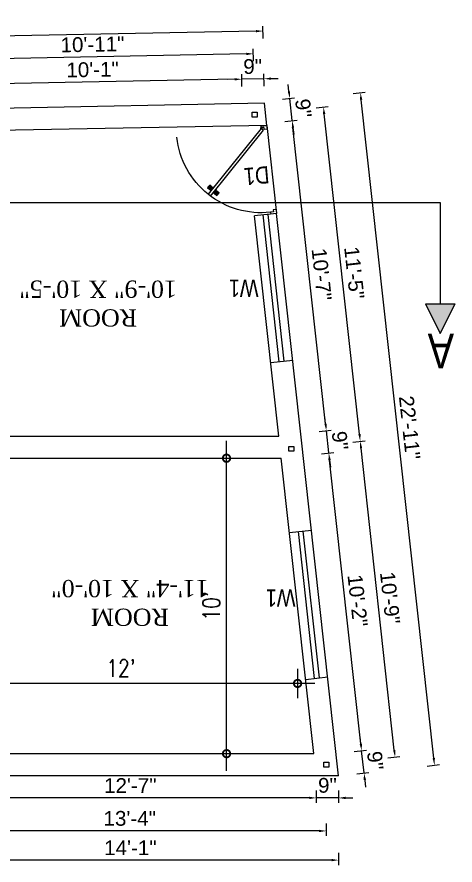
# Model space of a CAD drawing. Header units: inches. Extents: x 392906 to 410488, y -52747 to -40742.
# Drawn here: x 400460.9 to 400639.1, y -51136.1 to -50791.6 of the extents above; entities that cross this region are included whole.
import ezdxf

# ---------------------------------------------------------------- set-up
doc = ezdxf.new("R2010")
doc.units = ezdxf.units.IN
doc.header["$LTSCALE"] = 2
doc.header["$MEASUREMENT"] = 0
doc.header["$PDMODE"] = 34
doc.layers.get('0').update_dxf_attribs({"linetype": 'CONTINUOUS'})
doc.layers.get('DEFPOINTS').update_dxf_attribs({"color": 141, "linetype": 'CONTINUOUS'})
for name, color, linetype, lineweight in [('DOOR & WIN', 1, 'CONTINUOUS', 25), ('PUERTAS', 7, 'CONTINUOUS', 9), ('steps', 253, 'CONTINUOUS', 20)]:
    doc.layers.add(name, color=color, linetype=linetype, lineweight=lineweight)
doc.styles.add('Lettring Text', font='arial.ttf')
doc.styles.add('ROMANS', font='Romans.shx', dxfattribs={"width": 0.8})
doc.styles.get("Standard").update_dxf_attribs({"font": 'ARIALN.TTF'})
doc.dimstyles.new('8 SCALE', dxfattribs={"dimscale": 0, "dimtxt": 7, "dimasz": 6, "dimexe": 6, "dimexo": 2, "dimgap": 2, "dimtad": 1, "dimdec": 0, "dimzin": 0, "dimdsep": 46, "dimlunit": 4, "dimtxsty": 'ROMANS', "dimblk": 'DOTSMALL', "dimcen": 0, "dimdle": 7, "dimclrd": 8, "dimclre": 8, "dimclrt": 3, "dimadec": 0, "dimazin": 0, "dimtfac": 1, "dimtdec": 0, "dimtofl": 0, "dimtmove": 2, "dimatfit": 3, "dimfxl": 6, "dimfxlon": 1, "dimtolj": 1, "dimtzin": 0, "dimarcsym": 0})
doc.dimstyles.new('Copy of Standard', dxfattribs={"dimtxt": 6, "dimasz": 2.875, "dimexe": 2, "dimexo": 4, "dimgap": 2, "dimtad": 1, "dimdec": 0, "dimrnd": 1, "dimzin": 0, "dimdsep": 46, "dimlunit": 4, "dimtxsty": 'Lettring Text', "dimcen": 0.1, "dimclrd": 7, "dimclre": 7, "dimclrt": 7, "dimazin": 0, "dimtfac": 0.645, "dimtdec": 0, "dimtmove": 1, "dimatfit": 0, "dimfxl": 3, "dimfxlon": 1, "dimtfillclr": 256, "dimtolj": 1, "dimtzin": 0, "dimlwd": -1, "dimlwe": -1, "dimarcsym": 2})

# ---------------------------------------------------------------- blocks, each defined once
blk = doc.blocks.new('3ft')
at = {"layer": 'PUERTAS', "color": 6}
for p, q in [((1.01, 2.52), (25.23, 26.74)), ((26.05, 25.92), (1.77, 1.64)), ((26.05, 25.92), (25.23, 26.74)), ((0, 2.4), (0, 0)), ((0.72, 2.4), (0, 2.4)), ((1.6, 0), (0, 0)), ((0.72, 1.52), (0.72, 2.44)), ((0.8, 1.52), (0.72, 1.52)), ((0.8, 1.52), (0.8, 2.41)), ((0.8, 1.2), (0.8, 1.52)), ((1.6, 1.2), (0.8, 1.2)), ((1.57, 1.84), (0.94, 2.47)), ((1.63, 1.89), (0.97, 2.55)), ((1.63, 1.89), (1.57, 1.84)), ((1.77, 1.64), (1.57, 1.84)), ((1.6, 0), (1.6, 1.2)), ((34.4, 0), (34.4, 1.2)), ((34.4, 1.2), (35.2, 1.2)), ((34.4, 0), (36, 0)), ((35.2, 1.2), (35.2, 2.4)), ((35.2, 2.4), (36, 2.4)), ((36, 0), (36, 2.4))]:
    blk.add_line(p, q, dxfattribs=at)
at = {"layer": 'PUERTAS', "color": 8}
for p, q in [((22.57, 24.94), (21.65, 25.68)), ((22.63, 24.99), (21.69, 25.75)), ((22.74, 25.1), (21.84, 25.9)), ((22.13, 26.28), (21.98, 26.13)), ((22.88, 25.24), (22.01, 26.06)), ((22.13, 26.28), (22.27, 26.42)), ((22.29, 26.41), (22.27, 26.42)), ((23.16, 25.52), (22.34, 26.39)), ((23.3, 25.66), (22.5, 26.56)), ((23.41, 25.77), (22.65, 26.71)), ((22.69, 24.32), (23.02, 24.83)), ((23.46, 25.83), (22.72, 26.75)), ((22.95, 24.96), (22.84, 25.07)), ((22.98, 24.99), (22.86, 25.1)), ((23.03, 25.04), (22.91, 25.15)), ((22.91, 24.53), (23.1, 24.91)), ((23.11, 25.12), (22.99, 25.23)), ((23.13, 24.76), (23.18, 24.99)), ((23.28, 25.3), (23.17, 25.41)), ((23.36, 25.37), (23.25, 25.49)), ((23.31, 24.94), (23.28, 25.08)), ((23.41, 25.43), (23.3, 25.54)), ((23.46, 25.09), (23.32, 25.13)), ((23.44, 25.45), (23.33, 25.56)), ((23.64, 25.27), (23.41, 25.22)), ((23.87, 25.49), (23.49, 25.3)), ((24.08, 25.71), (23.57, 25.38)), ((24.4, 24.15), (24.43, 24.01)), ((24.58, 24.33), (24.52, 24.1)), ((24.8, 24.56), (24.61, 24.18)), ((25.02, 24.77), (24.68, 24.26)), ((24.76, 24.13), (24.87, 24.02)), ((25.14, 24.15), (26.06, 23.41)), ((23.63, 23.38), (24.14, 23.72)), ((23.84, 23.6), (24.22, 23.79)), ((24.07, 23.82), (24.3, 23.88)), ((24.25, 24), (24.39, 23.97)), ((24.25, 23.26), (24.99, 22.34)), ((24.27, 23.64), (24.38, 23.53)), ((24.3, 23.67), (24.41, 23.56)), ((24.3, 23.32), (25.06, 22.38)), ((24.35, 23.72), (24.46, 23.61)), ((24.41, 23.43), (25.2, 22.53)), ((24.43, 23.8), (24.54, 23.69)), ((24.55, 23.57), (25.37, 22.7)), ((24.6, 23.97), (24.72, 23.86)), ((24.68, 24.05), (24.79, 23.94)), ((24.73, 24.1), (24.85, 23.99)), ((24.83, 23.85), (25.7, 23.03)), ((24.97, 23.99), (25.87, 23.2)), ((25.08, 24.1), (26.02, 23.34)), ((25.58, 22.82), (25.43, 22.67)), ((25.58, 22.82), (25.73, 22.97)), ((25.72, 22.98), (25.73, 22.97)), ((0, 0), (36, 0))]:
    blk.add_line(p, q, dxfattribs=at)
at = {"layer": 'PUERTAS', "color": 1}
for p, q in [((21.67, 25.73), (22.17, 26.23)), ((22.49, 24.95), (21.67, 25.61)), ((21.7, 25.82), (22.14, 26.26)), ((21.73, 25.79), (21.7, 25.82)), ((22.58, 26.7), (22.14, 26.26)), ((22.67, 26.73), (22.17, 26.23)), ((22.61, 26.67), (22.58, 26.7)), ((22.6, 24.96), (23.02, 25.38)), ((22.61, 24.25), (22.92, 24.72)), ((22.62, 24.13), (22.61, 24.14)), ((22.7, 25.07), (22.71, 25.06)), ((23.45, 25.91), (22.79, 26.73)), ((22.82, 25.06), (23.08, 25.32)), ((22.94, 24.95), (22.83, 25.07)), ((22.92, 24.72), (22.92, 24.72)), ((22.93, 24.94), (23.19, 25.21)), ((22.93, 24.84), (22.93, 24.83)), ((23.44, 25.81), (23.02, 25.38)), ((23.34, 25.58), (23.08, 25.32)), ((23.46, 25.47), (23.19, 25.21)), ((23.33, 25.7), (23.34, 25.69)), ((23.45, 25.46), (23.33, 25.57)), ((23.57, 25.47), (23.57, 25.47)), ((24.15, 25.79), (23.68, 25.48)), ((23.68, 25.48), (23.68, 25.48)), ((24.27, 25.78), (24.26, 25.79)), ((24.78, 24.15), (24.51, 23.89)), ((25.11, 24.14), (24.69, 23.71)), ((24.77, 24.14), (24.88, 24.03)), ((24.79, 24.38), (24.78, 24.37)), ((24.78, 24.26), (24.78, 24.26)), ((25.1, 24.84), (24.79, 24.38)), ((25.09, 24.96), (25.1, 24.95)), ((25.22, 24.14), (26.03, 23.48)), ((23.44, 23.31), (23.45, 23.3)), ((23.56, 23.3), (24.03, 23.61)), ((24.03, 23.61), (24.03, 23.62)), ((24.14, 23.62), (24.14, 23.62)), ((24.25, 23.62), (24.51, 23.89)), ((24.26, 23.29), (24.69, 23.71)), ((24.26, 23.63), (24.37, 23.52)), ((24.26, 23.18), (24.92, 22.37)), ((24.37, 23.52), (24.63, 23.77)), ((24.37, 23.4), (24.37, 23.4)), ((24.89, 24.03), (24.63, 23.77)), ((25, 24.03), (25, 24.03)), ((25.04, 22.36), (25.54, 22.86)), ((25.1, 22.42), (25.13, 22.39)), ((25.13, 22.39), (25.57, 22.83)), ((26.04, 23.37), (25.54, 22.86)), ((26.01, 23.27), (25.57, 22.83)), ((25.98, 23.3), (26.01, 23.27))]:
    blk.add_line(p, q, dxfattribs=at)
at = {"layer": 'PUERTAS', "color": 2}
for p, q in [((21.99, 26.11), (21.98, 26.13)), ((25.42, 22.68), (25.43, 22.67))]:
    blk.add_line(p, q, dxfattribs=at)
at = {"layer": 'PUERTAS', "color": 6}
for radius in [0.155, 0.0752]:
    blk.add_circle((0.82, 2.56), radius, dxfattribs=at)
blk.add_arc((0.82, 2.56), 34.38, 359.7285, 90.0333, dxfattribs=at)
at = {"layer": 'PUERTAS', "color": 1}
for centre, start, end in [((22.54, 25.01), 231.0764, 315), ((22.67, 24.2), 135, 225), ((22.73, 26.68), 38.9236, 135), ((22.77, 25.12), 225, 315), ((22.99, 24.89), 135, 219.7428), ((22.87, 24.78), 315, 39.7428), ((23.28, 25.63), 315, 45), ((23.39, 25.86), 315, 38.9236), ((23.51, 25.41), 50.2572, 135), ((23.62, 25.53), 230.2572, 315), ((24.2, 25.73), 45, 135), ((24.84, 24.31), 135, 219.7428), ((24.72, 24.21), 315, 39.7428), ((25.04, 24.89), 315, 45), ((25.17, 24.08), 51.0764, 135), ((23.51, 23.36), 225, 315), ((24.09, 23.56), 50.2572, 135), ((24.2, 23.68), 230.2572, 315), ((24.32, 23.23), 135, 218.9236), ((24.42, 23.46), 135, 225), ((24.94, 23.98), 45, 135), ((24.98, 22.42), 218.9236, 315), ((25.98, 23.42), 315, 51.0764)]:
    blk.add_arc(centre, 0.08, start, end, dxfattribs=at)
blk = doc.blocks.new('*U199')
at = {"color": 3, "xscale": -1}
blk.add_blockref('3ft', (42, 0), dxfattribs=at)
blk = doc.blocks.new('*D1091')
at = {"layer": 'DEFPOINTS', "color": 0, "ltscale": 0.5, "transparency": 16777216}
for p in [(400590.71, -51090.82), (400601.07, -51089.67), (400591.7, -51099.82)]:
    blk.add_point(p, dxfattribs=at)
at = {"layer": 'steps', "color": 7, "ltscale": 0.5, "transparency": 16777216}
for p, q in [((400600.76, -51086.82), (400600.44, -51083.96)), ((400598.09, -51090), (400603.06, -51089.46)), ((400602.07, -51098.67), (400601.07, -51089.67)), ((400599.08, -51099), (400604.05, -51098.46)), ((400602.38, -51101.53), (400602.7, -51104.39))]:
    blk.add_line(p, q, dxfattribs=at)
for points in [[(400601.23, -51086.76), (400600.28, -51086.87), (400601.07, -51089.67)], [(400602.86, -51101.48), (400601.91, -51101.58), (400602.07, -51098.67)]]:
    blk.add_solid(points, dxfattribs=at)
at = {"layer": 'steps', "color": 7, "ltscale": 0.5, "transparency": 16777216, "insert": (400606.6, -51093.62), "char_height": 6, "attachment_point": 5, "rotation": 276.296, "style": 'Lettring Text'}
blk.add_mtext('\\A1;9"', dxfattribs=at)
blk = doc.blocks.new('*D1092')
at = {"layer": 'DEFPOINTS', "color": 0, "ltscale": 0.5, "transparency": 16777216}
for p in [(400568.41, -50970.82), (400587.72, -50968.69), (400590.71, -51090.82)]:
    blk.add_point(p, dxfattribs=at)
at = {"layer": 'steps', "color": 7, "ltscale": 0.5, "transparency": 16777216}
for p, q in [((400584.74, -50969.02), (400589.71, -50968.47)), ((400600.76, -51086.82), (400588.04, -50971.55)), ((400598.09, -51090), (400603.06, -51089.46))]:
    blk.add_line(p, q, dxfattribs=at)
for points in [[(400588.52, -50971.49), (400587.56, -50971.6), (400587.72, -50968.69)], [(400601.23, -51086.76), (400600.28, -51086.87), (400601.07, -51089.67)]]:
    blk.add_solid(points, dxfattribs=at)
at = {"layer": 'steps', "color": 7, "ltscale": 0.5, "transparency": 16777216, "insert": (400599.43, -51028.63), "char_height": 6, "attachment_point": 5, "rotation": 276.296, "style": 'Lettring Text'}
blk.add_mtext('\\A1;10\'-2"', dxfattribs=at)
blk = doc.blocks.new('*D1093')
at = {"layer": 'DEFPOINTS', "color": 0, "ltscale": 0.5, "transparency": 16777216}
for p in [(400586.73, -50959.69), (400567.42, -50961.82), (400568.41, -50970.82)]:
    blk.add_point(p, dxfattribs=at)
at = {"layer": 'steps', "color": 7, "ltscale": 0.5, "transparency": 16777216}
for p, q in [((400586.42, -50956.83), (400586.1, -50953.97)), ((400583.75, -50960.02), (400588.72, -50959.47)), ((400587.72, -50968.69), (400586.73, -50959.69)), ((400584.74, -50969.02), (400589.71, -50968.47)), ((400588.04, -50971.55), (400588.35, -50974.4))]:
    blk.add_line(p, q, dxfattribs=at)
for points in [[(400586.89, -50956.78), (400585.94, -50956.88), (400586.73, -50959.69)], [(400588.52, -50971.49), (400587.56, -50971.6), (400587.72, -50968.69)]]:
    blk.add_solid(points, dxfattribs=at)
at = {"layer": 'steps', "color": 7, "ltscale": 0.5, "transparency": 16777216, "insert": (400592.26, -50963.63), "char_height": 6, "attachment_point": 5, "rotation": 276.296, "style": 'Lettring Text'}
blk.add_mtext('\\A1;9"', dxfattribs=at)
blk = doc.blocks.new('*D1094')
at = {"layer": 'DEFPOINTS', "color": 0, "ltscale": 0.5, "transparency": 16777216}
for p in [(400572.83, -50833.68), (400553.52, -50835.81), (400567.42, -50961.82)]:
    blk.add_point(p, dxfattribs=at)
at = {"layer": 'steps', "color": 7, "ltscale": 0.5, "transparency": 16777216}
for p, q in [((400569.85, -50834.01), (400574.82, -50833.46)), ((400586.42, -50956.83), (400573.14, -50836.53)), ((400583.75, -50960.02), (400588.72, -50959.47))]:
    blk.add_line(p, q, dxfattribs=at)
for points in [[(400573.62, -50836.48), (400572.67, -50836.59), (400572.83, -50833.68)], [(400586.89, -50956.78), (400585.94, -50956.88), (400586.73, -50959.69)]]:
    blk.add_solid(points, dxfattribs=at)
at = {"layer": 'steps', "color": 7, "ltscale": 0.5, "transparency": 16777216, "insert": (400584.81, -50896.13), "char_height": 6, "attachment_point": 5, "rotation": 276.296, "style": 'Lettring Text'}
blk.add_mtext('\\A1;10\'-7"', dxfattribs=at)
blk = doc.blocks.new('*D1095')
at = {"layer": 'DEFPOINTS', "color": 0, "ltscale": 0.5, "transparency": 16777216}
for p in [(400552.53, -50826.82), (400571.84, -50824.69), (400553.52, -50835.81)]:
    blk.add_point(p, dxfattribs=at)
at = {"layer": 'steps', "color": 7, "ltscale": 0.5, "transparency": 16777216}
for p, q in [((400571.52, -50821.84), (400571.21, -50818.98)), ((400568.86, -50825.02), (400573.83, -50824.47)), ((400572.83, -50833.68), (400571.84, -50824.69)), ((400569.85, -50834.01), (400574.82, -50833.46)), ((400573.14, -50836.53), (400573.46, -50839.39))]:
    blk.add_line(p, q, dxfattribs=at)
for points in [[(400572, -50821.78), (400571.05, -50821.89), (400571.84, -50824.69)], [(400573.62, -50836.48), (400572.67, -50836.59), (400572.83, -50833.68)]]:
    blk.add_solid(points, dxfattribs=at)
at = {"layer": 'steps', "color": 7, "ltscale": 0.5, "transparency": 16777216, "insert": (400577.37, -50828.63), "char_height": 6, "attachment_point": 5, "rotation": 276.296, "style": 'Lettring Text'}
blk.add_mtext('\\A1;9"', dxfattribs=at)
blk = doc.blocks.new('*D1096')
at = {"layer": 'DEFPOINTS', "color": 0, "ltscale": 0.5, "transparency": 16777216}
for p in [(400600.52, -50963.91), (400572.52, -50967), (400586.68, -51095.32)]:
    blk.add_point(p, dxfattribs=at)
at = {"layer": 'steps', "color": 7, "ltscale": 0.5, "transparency": 16777216}
for p, q in [((400597.54, -50964.24), (400602.51, -50963.69)), ((400614.36, -51089.37), (400600.84, -50966.76)), ((400611.7, -51092.56), (400616.67, -51092.01))]:
    blk.add_line(p, q, dxfattribs=at)
for points in [[(400601.31, -50966.71), (400600.36, -50966.82), (400600.52, -50963.91)], [(400614.84, -51089.32), (400613.89, -51089.42), (400614.68, -51092.23)]]:
    blk.add_solid(points, dxfattribs=at)
at = {"layer": 'steps', "color": 7, "ltscale": 0.5, "transparency": 16777216, "insert": (400612.63, -51027.51), "char_height": 6, "attachment_point": 5, "rotation": 276.296, "style": 'Lettring Text'}
blk.add_mtext('\\A1;10\'-9"', dxfattribs=at)
blk = doc.blocks.new('*D1097')
at = {"layer": 'DEFPOINTS', "color": 0, "ltscale": 0.5, "transparency": 16777216}
for p in [(400585.54, -50828.14), (400557.54, -50831.23), (400572.52, -50967)]:
    blk.add_point(p, dxfattribs=at)
at = {"layer": 'steps', "color": 7, "ltscale": 0.5, "transparency": 16777216}
for p, q in [((400582.56, -50828.47), (400587.53, -50827.92)), ((400600.21, -50961.05), (400585.86, -50831)), ((400597.54, -50964.24), (400602.51, -50963.69))]:
    blk.add_line(p, q, dxfattribs=at)
for points in [[(400586.33, -50830.94), (400585.38, -50831.05), (400585.54, -50828.14)], [(400600.68, -50961), (400599.73, -50961.1), (400600.52, -50963.91)]]:
    blk.add_solid(points, dxfattribs=at)
at = {"layer": 'steps', "color": 7, "ltscale": 0.5, "transparency": 16777216, "insert": (400598.06, -50895.47), "char_height": 6, "attachment_point": 5, "rotation": 276.296, "style": 'Lettring Text'}
blk.add_mtext('\\A1;11\'-5"', dxfattribs=at)
blk = doc.blocks.new('*D1098')
at = {"layer": 'DEFPOINTS', "color": 0, "ltscale": 0.5, "transparency": 16777216}
for p in [(400600.59, -50822.34), (400561.56, -50826.65), (400591.7, -51099.82)]:
    blk.add_point(p, dxfattribs=at)
at = {"layer": 'steps', "color": 7, "ltscale": 0.5, "transparency": 16777216}
for p, q in [((400597.6, -50822.67), (400602.57, -50822.12)), ((400630.41, -51092.66), (400600.9, -50825.2)), ((400627.74, -51095.84), (400632.71, -51095.29))]:
    blk.add_line(p, q, dxfattribs=at)
for points in [[(400601.38, -50825.15), (400600.42, -50825.25), (400600.59, -50822.34)], [(400630.89, -51092.6), (400629.93, -51092.71), (400630.72, -51095.51)]]:
    blk.add_solid(points, dxfattribs=at)
at = {"layer": 'steps', "color": 7, "ltscale": 0.5, "transparency": 16777216, "insert": (400620.64, -50958.38), "char_height": 6, "attachment_point": 5, "rotation": 276.296, "style": 'Lettring Text'}
blk.add_mtext('\\A1;22\'-11"', dxfattribs=at)
blk = doc.blocks.new('*D1099')
at = {"layer": 'DEFPOINTS', "color": 0, "ltscale": 0.5, "transparency": 16777216}
for p in [(400552.33, -50816.87), (400552.53, -50826.82), (400561.56, -50826.65)]:
    blk.add_point(p, dxfattribs=at)
at = {"layer": 'steps', "color": 7, "ltscale": 0.5, "transparency": 16777216}
for p, q in [((400552.39, -50819.87), (400552.29, -50814.87)), ((400561.43, -50819.69), (400561.33, -50814.69)), ((400564.24, -50816.64), (400567.12, -50816.58)), ((400549.46, -50816.92), (400546.58, -50816.98)), ((400561.37, -50816.69), (400552.33, -50816.87))]:
    blk.add_line(p, q, dxfattribs=at)
for points in [[(400549.45, -50816.44), (400549.47, -50817.4), (400552.33, -50816.87)], [(400564.23, -50816.16), (400564.25, -50817.12), (400561.37, -50816.69)]]:
    blk.add_solid(points, dxfattribs=at)
at = {"layer": 'steps', "color": 7, "ltscale": 0.5, "transparency": 16777216, "insert": (400556.75, -50811.72), "char_height": 6, "attachment_point": 5, "rotation": 1.1097, "style": 'Lettring Text'}
blk.add_mtext('\\A1;9"', dxfattribs=at)
blk = doc.blocks.new('*D1100')
at = {"layer": 'DEFPOINTS', "color": 0, "ltscale": 0.5, "transparency": 16777216}
for p in [(400431.12, -50819.21), (400552.53, -50826.82), (400431.32, -50829.17)]:
    blk.add_point(p, dxfattribs=at)
at = {"layer": 'steps', "color": 7, "ltscale": 0.5, "transparency": 16777216}
for p, q in [((400552.39, -50819.87), (400552.29, -50814.87)), ((400431.18, -50822.21), (400431.09, -50817.22)), ((400549.46, -50816.92), (400434, -50819.16))]:
    blk.add_line(p, q, dxfattribs=at)
for points in [[(400549.45, -50816.44), (400549.47, -50817.4), (400552.33, -50816.87)], [(400433.99, -50818.68), (400434.01, -50819.64), (400431.12, -50819.21)]]:
    blk.add_solid(points, dxfattribs=at)
at = {"layer": 'steps', "color": 7, "ltscale": 0.5, "transparency": 16777216, "insert": (400491.63, -50812.98), "char_height": 6, "attachment_point": 5, "rotation": 1.1097, "style": 'Lettring Text'}
blk.add_mtext('\\A1;10\'-1"', dxfattribs=at)
blk = doc.blocks.new('*D1106')
at = {"layer": 'DEFPOINTS', "color": 0, "ltscale": 0.5, "transparency": 16777216}
for p in [(400426.34, -50809.08), (400426.82, -50833.76), (400557.54, -50831.23)]:
    blk.add_point(p, dxfattribs=at)
at = {"layer": 'steps', "color": 7, "ltscale": 0.5, "transparency": 16777216}
for p, q in [((400557.12, -50809.55), (400557.02, -50804.55)), ((400426.4, -50812.08), (400426.3, -50807.08)), ((400554.19, -50806.6), (400429.21, -50809.02))]:
    blk.add_line(p, q, dxfattribs=at)
for points in [[(400554.18, -50806.12), (400554.2, -50807.08), (400557.06, -50806.55)], [(400429.2, -50808.54), (400429.22, -50809.5), (400426.34, -50809.08)]]:
    blk.add_solid(points, dxfattribs=at)
at = {"layer": 'steps', "color": 7, "ltscale": 0.5, "transparency": 16777216, "insert": (400491.6, -50802.75), "char_height": 6, "attachment_point": 5, "rotation": 1.1097, "style": 'Lettring Text'}
blk.add_mtext('\\A1;10\'-11"', dxfattribs=at)
blk = doc.blocks.new('*D1109')
at = {"layer": 'DEFPOINTS', "color": 0, "ltscale": 0.5, "transparency": 16777216}
for p in [(400199.75, -50804.31), (400561.56, -50826.65), (400200.32, -50833.65)]:
    blk.add_point(p, dxfattribs=at)
at = {"layer": 'steps', "color": 7, "ltscale": 0.5, "transparency": 16777216}
for p, q in [((400561.05, -50800.31), (400560.95, -50795.31)), ((400558.12, -50797.36), (400202.62, -50804.25)), ((400199.81, -50807.31), (400199.71, -50802.31))]:
    blk.add_line(p, q, dxfattribs=at)
for points in [[(400558.11, -50796.89), (400558.13, -50797.84), (400560.99, -50797.31)], [(400202.61, -50803.77), (400202.63, -50804.73), (400199.75, -50804.31)]]:
    blk.add_solid(points, dxfattribs=at)
at = {"layer": 'steps', "color": 7, "ltscale": 0.5, "transparency": 16777216, "insert": (400380.27, -50795.74), "char_height": 6, "attachment_point": 5, "rotation": 1.1097, "style": 'Lettring Text'}
blk.add_mtext('\\A1;30\'-1"', dxfattribs=at)
blk = doc.blocks.new('*D1110')
at = {"layer": 'DEFPOINTS', "color": 0, "ltscale": 0.5, "transparency": 16777216}
for p in [(400582.65, -51099.82), (400591.7, -51099.82), (400582.65, -51108.79)]:
    blk.add_point(p, dxfattribs=at)
at = {"layer": 'steps', "color": 7, "ltscale": 0.5, "transparency": 16777216}
for p, q in [((400582.65, -51105.79), (400582.65, -51110.79)), ((400591.7, -51105.79), (400591.7, -51110.79)), ((400579.77, -51108.79), (400576.9, -51108.79)), ((400591.7, -51108.79), (400582.65, -51108.79)), ((400594.58, -51108.79), (400597.45, -51108.79))]:
    blk.add_line(p, q, dxfattribs=at)
for points in [[(400579.77, -51108.31), (400579.77, -51109.27), (400582.65, -51108.79)], [(400594.58, -51108.31), (400594.58, -51109.27), (400591.7, -51108.79)]]:
    blk.add_solid(points, dxfattribs=at)
at = {"layer": 'steps', "color": 7, "ltscale": 0.5, "transparency": 16777216, "insert": (400587.17, -51103.73), "char_height": 6, "attachment_point": 5, "style": 'Lettring Text'}
blk.add_mtext('\\A1;9"', dxfattribs=at)
blk = doc.blocks.new('*D1111')
at = {"layer": 'DEFPOINTS', "color": 0, "ltscale": 0.5, "transparency": 16777216}
for p in [(400431.32, -51099.82), (400582.65, -51099.82), (400431.32, -51108.79)]:
    blk.add_point(p, dxfattribs=at)
at = {"layer": 'steps', "color": 7, "ltscale": 0.5, "transparency": 16777216}
for p, q in [((400431.32, -51105.79), (400431.32, -51110.79)), ((400582.65, -51105.79), (400582.65, -51110.79)), ((400579.77, -51108.79), (400434.19, -51108.79))]:
    blk.add_line(p, q, dxfattribs=at)
for points in [[(400434.19, -51108.31), (400434.19, -51109.27), (400431.32, -51108.79)], [(400579.77, -51108.31), (400579.77, -51109.27), (400582.65, -51108.79)]]:
    blk.add_solid(points, dxfattribs=at)
at = {"layer": 'steps', "color": 7, "ltscale": 0.5, "transparency": 16777216, "insert": (400506.98, -51103.78), "char_height": 6, "attachment_point": 5, "style": 'Lettring Text'}
blk.add_mtext('\\A1;12\'-7"', dxfattribs=at)
blk = doc.blocks.new('*D1117')
at = {"layer": 'DEFPOINTS', "color": 0, "ltscale": 0.5, "transparency": 16777216}
for p in [(400426.82, -51095.32), (400586.68, -51095.32), (400426.82, -51122.21)]:
    blk.add_point(p, dxfattribs=at)
at = {"layer": 'steps', "color": 7, "ltscale": 0.5, "transparency": 16777216}
for p, q in [((400426.82, -51119.21), (400426.82, -51124.21)), ((400586.68, -51119.21), (400586.68, -51124.21)), ((400583.8, -51122.21), (400429.69, -51122.21))]:
    blk.add_line(p, q, dxfattribs=at)
for points in [[(400429.69, -51121.74), (400429.69, -51122.69), (400426.82, -51122.21)], [(400583.8, -51121.74), (400583.8, -51122.69), (400586.68, -51122.21)]]:
    blk.add_solid(points, dxfattribs=at)
at = {"layer": 'steps', "color": 7, "ltscale": 0.5, "transparency": 16777216, "insert": (400506.75, -51117.15), "char_height": 6, "attachment_point": 5, "style": 'Lettring Text'}
blk.add_mtext('\\A1;13\'-4"', dxfattribs=at)
blk = doc.blocks.new('*D1120')
at = {"layer": 'DEFPOINTS', "color": 0, "ltscale": 0.5, "transparency": 16777216}
for p in [(400422.32, -51099.82), (400591.7, -51099.82), (400422.32, -51134.06)]:
    blk.add_point(p, dxfattribs=at)
at = {"layer": 'steps', "color": 7, "ltscale": 0.5, "transparency": 16777216}
for p, q in [((400422.32, -51131.06), (400422.32, -51136.06)), ((400591.7, -51131.06), (400591.7, -51136.06)), ((400588.83, -51134.06), (400425.19, -51134.06))]:
    blk.add_line(p, q, dxfattribs=at)
for points in [[(400425.19, -51133.58), (400425.19, -51134.54), (400422.32, -51134.06)], [(400588.83, -51133.58), (400588.83, -51134.54), (400591.7, -51134.06)]]:
    blk.add_solid(points, dxfattribs=at)
at = {"layer": 'steps', "color": 7, "ltscale": 0.5, "transparency": 16777216, "insert": (400507.01, -51129.05), "char_height": 6, "attachment_point": 5, "style": 'Lettring Text'}
blk.add_mtext('\\A1;14\'-1"', dxfattribs=at)
blk = doc.blocks.new('_DOTSMALL')
at = {"color": 0, "linetype": 'ByBlock', "const_width": 0.5}
blk.add_lwpolyline([(-0.0625, 0, 1), (0.0625, 0, 1)], format="xyb", close=True, dxfattribs=at)
blk = doc.blocks.new('*D1131')
at = {"color": 8, "lineweight": -2, "ltscale": 0.5, "transparency": 16777216}
for p, q in [((400546.13, -51097.82), (400546.13, -50963.82)), ((400540.13, -50970.82), (400552.13, -50970.82)), ((400540.13, -51090.82), (400552.13, -51090.82))]:
    blk.add_line(p, q, dxfattribs=at)
at = {"layer": 'DEFPOINTS', "color": 0, "ltscale": 0.5, "transparency": 16777216}
for p in [(400506.48, -50970.82), (400546.13, -50970.82), (400506.48, -51090.82)]:
    blk.add_point(p, dxfattribs=at)
at = {"color": 8, "lineweight": -2, "ltscale": 0.5, "transparency": 16777216, "xscale": 6, "yscale": 6, "zscale": 6}
for p, rotation in [((400546.13, -50970.82), 90), ((400546.13, -51090.82), 270)]:
    blk.add_blockref('_DOTSMALL', p, dxfattribs=dict(at, rotation=rotation))
at = {"color": 3, "ltscale": 0.5, "transparency": 16777216, "insert": (400539.96, -51030.82), "char_height": 7, "attachment_point": 5, "rotation": 90, "style": 'ROMANS'}
blk.add_mtext("\\A1;10'", dxfattribs=at)
blk = doc.blocks.new('*D1132')
at = {"color": 8, "lineweight": -2, "ltscale": 0.5, "transparency": 16777216}
for p, q in [((400431.32, -51056.3), (400431.32, -51068.3)), ((400575.03, -51056.3), (400575.03, -51068.3)), ((400582.03, -51062.3), (400424.32, -51062.3))]:
    blk.add_line(p, q, dxfattribs=at)
at = {"layer": 'DEFPOINTS', "color": 0, "ltscale": 0.5, "transparency": 16777216}
for p in [(400431.32, -51030.82), (400575.03, -51030.82), (400431.32, -51062.3)]:
    blk.add_point(p, dxfattribs=at)
at = {"color": 8, "lineweight": -2, "ltscale": 0.5, "transparency": 16777216, "xscale": 6, "yscale": 6, "zscale": 6, "rotation": 180}
blk.add_blockref('_DOTSMALL', (400431.32, -51062.3), dxfattribs=at)
at = {"color": 8, "lineweight": -2, "ltscale": 0.5, "transparency": 16777216, "xscale": 6, "yscale": 6, "zscale": 6}
blk.add_blockref('_DOTSMALL', (400575.03, -51062.3), dxfattribs=at)
at = {"color": 3, "ltscale": 0.5, "transparency": 16777216, "insert": (400503.17, -51056.13), "char_height": 7, "attachment_point": 5, "style": 'ROMANS'}
blk.add_mtext("\\A1;12'", dxfattribs=at)

msp = doc.modelspace()

# ---------------------------------------------------------------- hatches: boundary and pattern name
at = {"linetype": 'ByBlock', "lineweight": 5}
msp.add_hatch(color=7, dxfattribs=at).paths.add_polyline_path([(400633.09, -50920.15), (400627.09, -50908.15), (400639.09, -50908.15)])

# ---------------------------------------------------------------- linework, layer by layer
at = {"ltscale": 0.5}
for p, q in [((400561.56, -50826.65), (400200.32, -50833.65)), ((400562.55, -50835.63), (400561.56, -50826.65)), ((400562.55, -50835.63), (400431.32, -50838.17)), ((400566.5, -50871.42), (400557.55, -50872.39)), ((400591.7, -51099.82), (400566.5, -50871.42)), ((400567.42, -50961.82), (400557.55, -50872.39)), ((400567.56, -50931.66), (400561.03, -50872.01)), ((400569.55, -50931.44), (400563.02, -50871.8)), ((400573.03, -50931.06), (400564.09, -50932.04)), ((400422.32, -50961.82), (400567.42, -50961.82)), ((400422.32, -50970.82), (400568.41, -50970.82)), ((400581.65, -51090.82), (400568.41, -50970.82)), ((400571.74, -51001), (400580.69, -51000.01)), ((400575.22, -51000.62), (400581.8, -51060.25)), ((400577.21, -51000.4), (400583.79, -51060.03)), ((400578.32, -51060.64), (400587.27, -51059.65)), ((400431.32, -51090.82), (400581.65, -51090.82)), ((400591.7, -51099.82), (400422.32, -51099.82))]:
    msp.add_line(p, q, dxfattribs=at)
at = {"color": 7, "linetype": 'ByBlock', "lineweight": 5}
for p, q in [((400138.77, -50866.98), (400633.09, -50866.98)), ((400633.09, -50866.98), (400633.09, -50908.15)), ((400627.09, -50908.15), (400639.09, -50908.15)), ((400627.09, -50908.15), (400633.09, -50920.15)), ((400633.09, -50920.15), (400639.09, -50908.15))]:
    msp.add_line(p, q, dxfattribs=at)
at = {"ltscale": 0.5}
for points in [[(400558.54, -50832.23), (400556.54, -50832.23), (400556.54, -50830.23), (400558.54, -50830.23)], [(400573.52, -50968), (400571.52, -50968), (400571.52, -50966), (400573.52, -50966)], [(400587.68, -51096.32), (400585.68, -51096.32), (400585.68, -51094.32), (400587.68, -51094.32)]]:
    msp.add_lwpolyline(points, close=True, dxfattribs=at)

# ---------------------------------------------------------------- block references
at = {"layer": 'DOOR & WIN', "rotation": 96.24972813487754}
msp.add_blockref('*U199', (400567.12, -50877.38), dxfattribs=at)

# ---------------------------------------------------------------- texts
at = {"color": 7, "linetype": 'ByBlock', "lineweight": 5, "insert": (400627.97, -50934.25), "char_height": 14, "width": 26.5803, "attachment_point": 3, "rotation": 180}
msp.add_mtext('A', dxfattribs=at)
at = {"layer": 'steps', "color": 7, "ltscale": 0.3, "insert": (400558.08, -50852.57), "char_height": 7, "attachment_point": 8, "rotation": 185.0252}
msp.add_mtext_dynamic_manual_height_columns('{\\W1;D1}', width=18.6213, gutter_width=40, heights=[0], dxfattribs=at)
at = {"layer": 'steps', "color": 7, "ltscale": 0.3, "char_height": 7, "rotation": 180}
for s, insert, width, attachment_point in [('{\\fTimes New Roman|b0|i0|c0|p18;ROOM\\P10\'-9" X 10\'-5"}', (400493.87, -50917.35), 67.6616, 2), ('W1', (400553.12, -50898.27), 18.6213, 8), ('{\\fTimes New Roman|b0|i0|c0|p18;ROOM\\P11\'-4" X 10\'-0"}', (400506.8, -51038.94), 67.6616, 2), ('W1', (400568.15, -51024.08), 18.6213, 8)]:
    msp.add_mtext(s, dxfattribs=dict(at, insert=insert, width=width, attachment_point=attachment_point))

# ---------------------------------------------------------------- dimensions: what is measured, and where the dimension line sits
at = {"ltscale": 0.5}
for base, p1, p2, angle, picture, middle in [((400546.13, -50970.82), (400506.48, -51090.82), (400506.48, -50970.82), 270, '*D1131', (400539.96, -51030.82)), ((400431.32, -51062.3), (400575.03, -51030.82), (400431.32, -51030.82), 180, '*D1132', (400503.17, -51056.13))]:
    dim = msp.add_linear_dim(base=base, p1=p1, p2=p2, angle=angle, dimstyle='8 SCALE', override={"dimscale": 1}, dxfattribs=at)
    dim.commit()
    dim.dimension.update_dxf_attribs({"geometry": picture, "text_midpoint": middle})
at = {"layer": 'steps', "ltscale": 0.5}
for p1, p2, distance, picture, middle in [((400561.56, -50826.65), (400200.32, -50833.65), -29.35, '*D1109', (400380.27, -50795.74)), ((400557.54, -50831.23), (400426.82, -50833.76), -24.69, '*D1106', (400491.6, -50802.75)), ((400591.7, -51099.82), (400561.56, -50826.65), -39.26, '*D1098', (400620.64, -50958.38)), ((400586.68, -51095.32), (400572.52, -50967), -28.17, '*D1096', (400612.63, -51027.51))]:
    dim = msp.add_aligned_dim(p1=p1, p2=p2, distance=distance, dimstyle='Copy of Standard', dxfattribs=at)
    dim.commit()
    dim.dimension.update_dxf_attribs({"geometry": picture, "text_midpoint": middle})
for base, p1, p2, angle, picture, middle in [((400431.12, -50819.21), (400552.53, -50826.82), (400431.32, -50829.17), 1.1097, '*D1100', (400491.63, -50812.98)), ((400585.54, -50828.14), (400572.52, -50967), (400557.54, -50831.23), 276.296, '*D1097', (400598.06, -50895.47)), ((400572.83, -50833.68), (400567.42, -50961.82), (400553.52, -50835.81), 276.296, '*D1094', (400584.81, -50896.13)), ((400587.72, -50968.69), (400590.71, -51090.82), (400568.41, -50970.82), 276.296, '*D1092', (400599.43, -51028.63)), ((400426.82, -51122.21), (400586.68, -51095.32), (400426.82, -51095.32), 180, '*D1117', (400506.75, -51117.15)), ((400422.32, -51134.06), (400591.7, -51099.82), (400422.32, -51099.82), 180, '*D1120', (400507.01, -51129.05)), ((400431.32, -51108.79), (400582.65, -51099.82), (400431.32, -51099.82), 180, '*D1111', (400506.98, -51103.78))]:
    dim = msp.add_linear_dim(base=base, p1=p1, p2=p2, angle=angle, dimstyle='Copy of Standard', dxfattribs=at)
    dim.commit()
    dim.dimension.update_dxf_attribs({"geometry": picture, "text_midpoint": middle})
for base, p1, p2, angle, picture, middle, dimtype in [((400552.33, -50816.87), (400561.56, -50826.65), (400552.53, -50826.82), 181.1097, '*D1099', (400556.85, -50816.78), 161), ((400571.84, -50824.69), (400553.52, -50835.81), (400552.53, -50826.82), 276.296, '*D1095', (400572.33, -50829.19), 160), ((400586.73, -50959.69), (400568.41, -50970.82), (400567.42, -50961.82), 276.296, '*D1093', (400587.23, -50964.19), 160), ((400601.07, -51089.67), (400591.7, -51099.82), (400590.71, -51090.82), 96.296, '*D1091', (400601.57, -51094.17), 161), ((400582.65, -51108.79), (400591.7, -51099.82), (400582.65, -51099.82), 180, '*D1110', (400587.17, -51108.79), 160)]:
    dim = msp.add_linear_dim(base=base, p1=p1, p2=p2, angle=angle, dimstyle='Copy of Standard', dxfattribs=at)
    dim.commit()
    dim.dimension.update_dxf_attribs({"geometry": picture, "text_midpoint": middle, "dimtype": dimtype})

doc.saveas('drawing.dxf')
